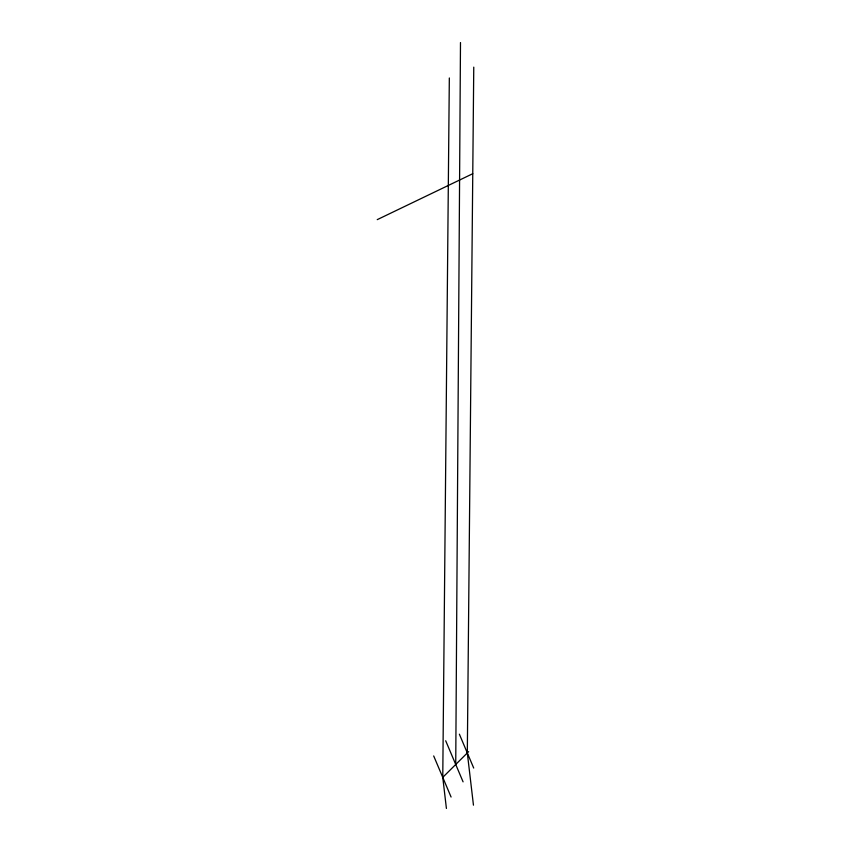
<?xml version="1.0" encoding="UTF-8"?>
<svg xmlns="http://www.w3.org/2000/svg" width="851" height="851" viewBox="0 0 851 851"><rect width="100%" height="100%" fill="white"/><g stroke="black" fill="none" stroke-linecap="round" stroke-linejoin="round"><path stroke-width="1.28" d="M455.732 764.475L460.487 42.55M446.413 808.45L442.765 777.367L449.328 77.973M473.762 67.144L467.316 752.954L473.454 805.163M442.765 777.367L468.646 751.624M377.238 219.643L472.752 173.71M459.37 734.179L473.709 768.049M445.69 740.764L463.082 781.856M433.691 755.943L451.083 797.036"/></g></svg>
